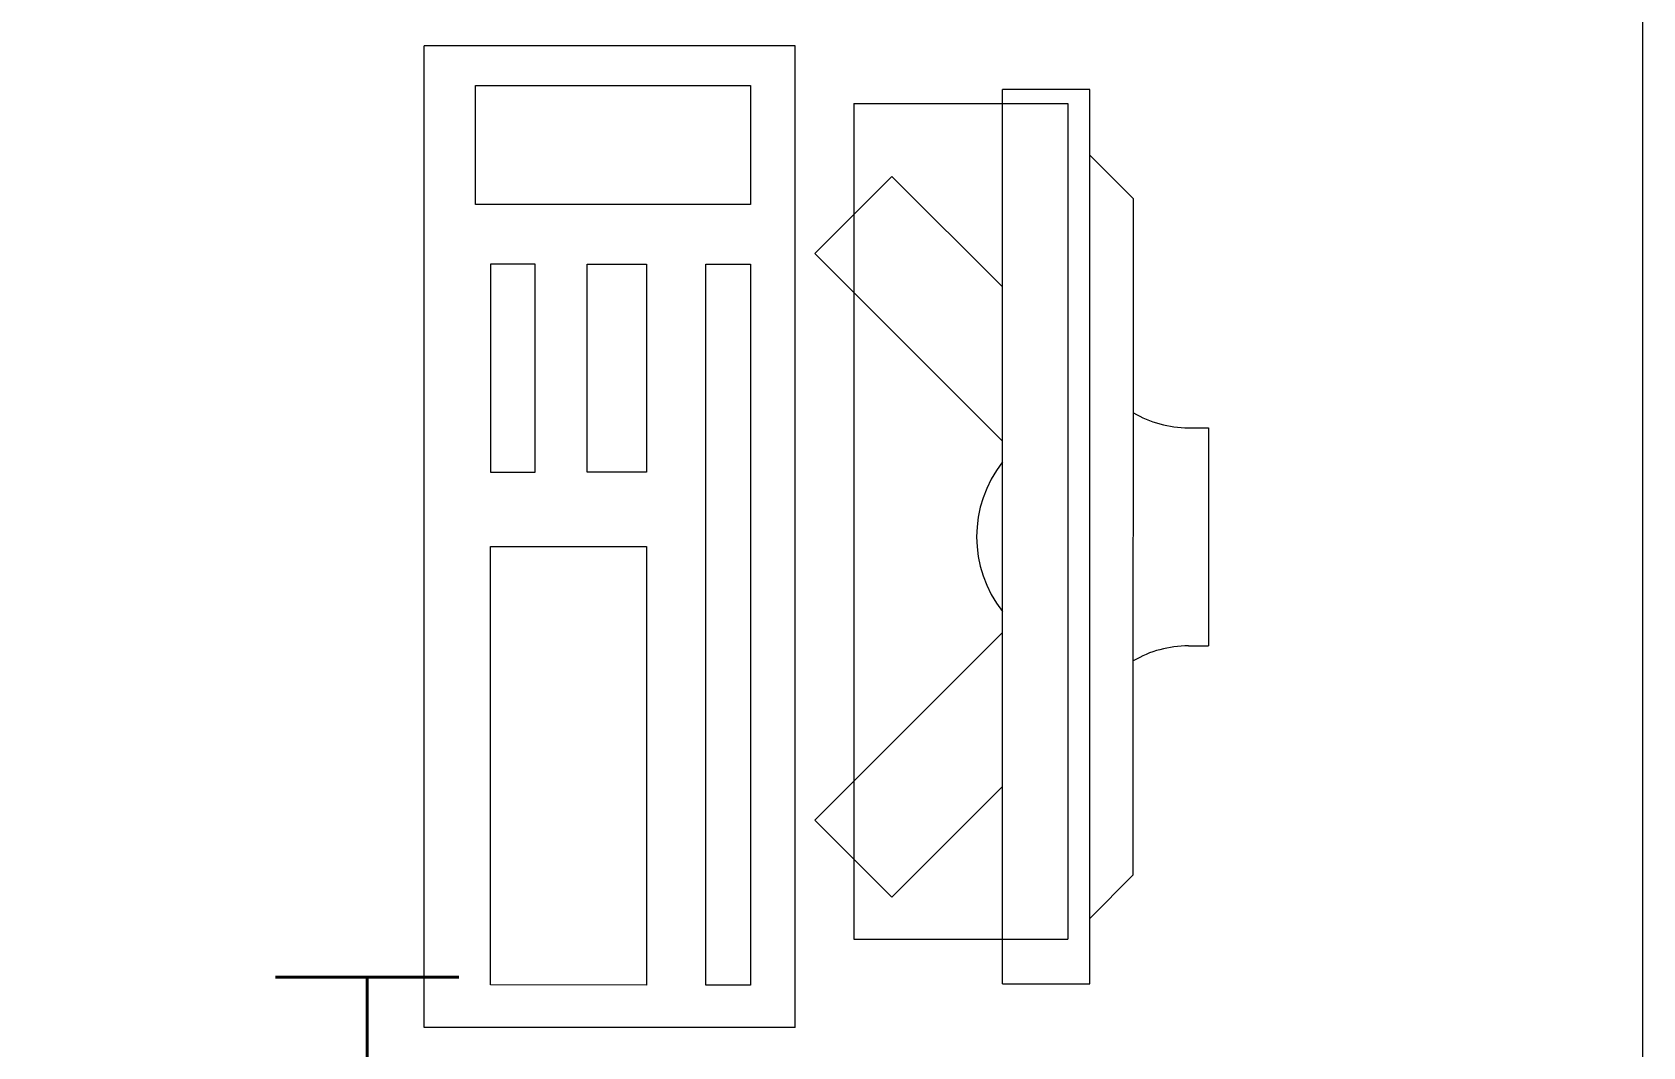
# Model space of a CAD drawing. Header units: inches. Extents: x -12418 to 57169, y -29325 to 19878.
# Drawn here: x 6525 to 7263, y -9441 to -8976 of the extents above; entities that cross this region are included whole.
import ezdxf

# ---------------------------------------------------------------- set-up
doc = ezdxf.new("R2010")
doc.units = ezdxf.units.IN
doc.header["$LTSCALE"] = 25
doc.header["$MEASUREMENT"] = 0
doc.linetypes.add('DASHDOT', pattern=[25.4, 12.7, -6.35, 0, -6.35])
doc.layers.get('0').update_dxf_attribs({"color": 8})
for name, color, linetype, lineweight in [('00-Ground Floor$0$LOADING', 253, 'Continuous', 5), ('E-LITE-CLNG-CNDT', 6, 'DASHDOT', 35), ('T-DATA-DEVC-TYPE', 2, 'Continuous', 25), ('T-DATA-WALL @ 100', 33, 'Continuous', 35)]:
    doc.layers.add(name, color=color, linetype=linetype, lineweight=lineweight)
doc.styles.add('DC_Simplex', font='SIMPLEX.shx', dxfattribs={"width": 0.7})

# ---------------------------------------------------------------- blocks, each defined once
blk = doc.blocks.new('00-Ground Floor$0$ITCWLS1-P')
at = {"layer": '00-Ground Floor$0$LOADING'}
for p, q in [((-0.17, 0.45), (-0.17, 0)), ((-0.17, 0.45), (0, 0.45)), ((0, 0.45), (0, 0)), ((-0.26509, 0.43, 0), (-0.30509, 0.43, 0)), ((-0.30509, 0.43, 0), (-0.30509, 0.02, 0)), ((-0.26509, 0.43, 0), (-0.26509, 0.02, 0)), ((-0.14957, 0.43047), (-0.12914, 0.43047)), ((-0.12914, 0.43047), (-0.12914, 0.40893)), ((-0.197, 0.40939), (-0.295, 0.40939)), ((-0.295, 0.02639), (-0.295, 0.40939)), ((-0.197, 0.02639), (-0.197, 0.40939)), ((-0.32509, 0.38, 0), (-0.30509, 0.4, 0)), ((-0.32509, 0.38, 0), (-0.32509, 0.07, 0)), ((-0.35032, 0.275), (-0.35961, 0.275)), ((-0.35961, 0.175), (-0.35961, 0.275)), ((-0.35032, 0.175), (-0.35961, 0.175)), ((-0.32509, 0.07, 0), (-0.30509, 0.05, 0)), ((-0.197, 0.02639), (-0.295, 0.02639)), ((-0.30509, 0.02, 0), (-0.26509, 0.02, 0)), ((-0.17, 0), (0, 0))]:
    blk.add_line(p, q, dxfattribs=at)
at = {"layer": '00-Ground Floor$0$LOADING', "extrusion": (2.48281e-10, 3.18408e-10, -1)}
for p, q in [((-0.26509, 0.33952), (-0.21443, 0.39019)), ((-0.17907, 0.35483), (-0.21443, 0.39019)), ((-0.26509, 0.26881), (-0.17907, 0.35483))]:
    blk.add_line(p, q, dxfattribs=at)
at = {"layer": '00-Ground Floor$0$LOADING', "extrusion": (2.48281e-10, -3.18408e-10, -1)}
for p, q in [((-0.26509, 0.18119), (-0.17907, 0.09517)), ((-0.26509, 0.11048), (-0.21443, 0.05981)), ((-0.17907, 0.09517), (-0.21443, 0.05981))]:
    blk.add_line(p, q, dxfattribs=at)
at = {"layer": '00-Ground Floor$0$LOADING'}
for points in [[(-0.12914, 0.40893), (-0.12914, 0.09996), (-0.14957, 0.09996), (-0.14957, 0.43047)], [(-0.14957, 0.09997), (-0.14957, 0.09997), (-0.14957, 0.09997), (-0.14957, 0.09997), (-0.14957, 0.09997), (-0.14957, 0.09997), (-0.14957, 0.09997), (-0.14957, 0.09997), (-0.14957, 0.09997)], [(-0.14957, 0.09997), (-0.14957, 0.09997), (-0.14957, 0.09997), (-0.14957, 0.09997), (-0.14957, 0.09997), (-0.14957, 0.09997), (-0.14957, 0.09997), (-0.14957, 0.09997), (-0.14957, 0.09997), (-0.14957, 0.09997), (-0.14957, 0.09997), (-0.14957, 0.09997), (-0.14957, 0.09997), (-0.14957, 0.09997), (-0.14957, 0.09997), (-0.14957, 0.09997), (-0.14957, 0.09997), (-0.14957, 0.09997)], [(-0.14957, 0.09996), (-0.14957, 0.09996), (-0.14957, 0.09996), (-0.14957, 0.09996), (-0.14957, 0.09996), (-0.14957, 0.09996), (-0.14957, 0.09996), (-0.14957, 0.09996), (-0.14957, 0.09996), (-0.14957, 0.09996)], [(-0.14957, 0.09996), (-0.14957, 0.09996), (-0.14957, 0.09996), (-0.14957, 0.09996), (-0.14957, 0.09996), (-0.14957, 0.09996), (-0.14957, 0.09996)], [(-0.14957, 0.09997), (-0.14957, 0.09997), (-0.14957, 0.09997), (-0.14957, 0.09997), (-0.14957, 0.09997), (-0.14957, 0.09997), (-0.14957, 0.09997), (-0.14957, 0.09997), (-0.14957, 0.09997), (-0.14957, 0.09997)], [(-0.14957, 0.09997), (-0.14957, 0.09997), (-0.14957, 0.09997), (-0.14957, 0.09997), (-0.14957, 0.09997), (-0.14957, 0.09997), (-0.14957, 0.09997), (-0.14957, 0.09997), (-0.14957, 0.09997), (-0.14957, 0.09997), (-0.14957, 0.09997), (-0.14957, 0.09997), (-0.14957, 0.09997), (-0.14957, 0.09997), (-0.14957, 0.09997)], [(-0.14957, 0.09997), (-0.14957, 0.09997), (-0.14957, 0.09997), (-0.14957, 0.09997), (-0.14957, 0.09997), (-0.14957, 0.09997), (-0.14957, 0.09997), (-0.14957, 0.09997), (-0.14957, 0.09997), (-0.14957, 0.09997)], [(-0.14957, 0.09997), (-0.14957, 0.09997), (-0.14957, 0.09997), (-0.14957, 0.09997), (-0.14957, 0.09997), (-0.14957, 0.09997), (-0.14957, 0.09997), (-0.14957, 0.09997), (-0.14957, 0.09997), (-0.14957, 0.09997)], [(-0.14957, 0.09996), (-0.14957, 0.09996), (-0.14957, 0.09996), (-0.14957, 0.09996), (-0.14957, 0.09996), (-0.14957, 0.09996), (-0.14957, 0.09996), (-0.14957, 0.09996), (-0.14957, 0.09996), (-0.14957, 0.09996), (-0.14957, 0.09996), (-0.14957, 0.09996), (-0.14957, 0.09996), (-0.14957, 0.09996), (-0.14957, 0.09996), (-0.14957, 0.09996), (-0.14957, 0.09996), (-0.14957, 0.09996), (-0.14957, 0.09997), (-0.14957, 0.09997), (-0.14957, 0.09997), (-0.14957, 0.09997), (-0.14957, 0.09997), (-0.14957, 0.09997), (-0.14957, 0.09997), (-0.14957, 0.09997), (-0.14957, 0.09997), (-0.14957, 0.09997), (-0.14957, 0.09997), (-0.14957, 0.09997), (-0.14957, 0.09997), (-0.14957, 0.09997), (-0.14956, 0.09997), (-0.14956, 0.09997), (-0.14956, 0.09997), (-0.14956, 0.09996), (-0.14956, 0.09996), (-0.14956, 0.09996), (-0.14956, 0.09996), (-0.14956, 0.09996), (-0.14956, 0.09996), (-0.14956, 0.09996), (-0.14956, 0.09996), (-0.14956, 0.09996), (-0.14956, 0.09996), (-0.14956, 0.09996), (-0.14956, 0.09996), (-0.14956, 0.09996), (-0.14957, 0.09996), (-0.14957, 0.09996), (-0.14957, 0.09996), (-0.14957, 0.09996), (-0.14957, 0.09996), (-0.14957, 0.09996)], [(-0.14957, 0.09996), (-0.14957, 0.09996), (-0.14957, 0.09996), (-0.14957, 0.09996), (-0.14957, 0.09996), (-0.14957, 0.09996), (-0.14957, 0.09996), (-0.14957, 0.09996), (-0.14957, 0.09996), (-0.14957, 0.09996), (-0.14957, 0.09997), (-0.14957, 0.09997), (-0.14957, 0.09997), (-0.14957, 0.09996), (-0.14957, 0.09996), (-0.14957, 0.09996), (-0.14957, 0.09996), (-0.14957, 0.09996), (-0.14957, 0.09996), (-0.14957, 0.09997), (-0.14957, 0.09997), (-0.14957, 0.09997), (-0.14957, 0.09997), (-0.14957, 0.09997), (-0.14957, 0.09997), (-0.14957, 0.09997), (-0.14957, 0.09997), (-0.14957, 0.09997), (-0.14957, 0.09997), (-0.14957, 0.09997), (-0.14957, 0.09997), (-0.14957, 0.09997), (-0.14957, 0.09997), (-0.14957, 0.09997), (-0.14957, 0.09997), (-0.14957, 0.09997), (-0.14957, 0.09997), (-0.14957, 0.09997), (-0.14957, 0.09997), (-0.14957, 0.09997), (-0.14957, 0.09997), (-0.14957, 0.09997), (-0.14957, 0.09997), (-0.14957, 0.09997), (-0.14957, 0.09997), (-0.14957, 0.09997), (-0.14957, 0.09997), (-0.14957, 0.09997), (-0.14957, 0.09997), (-0.14957, 0.09997), (-0.14957, 0.09997), (-0.14957, 0.09997), (-0.14957, 0.09997), (-0.14957, 0.09997), (-0.14957, 0.09997), (-0.14957, 0.09997), (-0.14957, 0.09997), (-0.14957, 0.09997), (-0.14957, 0.09997), (-0.14957, 0.09997), (-0.14957, 0.09997), (-0.14957, 0.09997), (-0.14957, 0.09997), (-0.14957, 0.09997), (-0.14957, 0.09997), (-0.14957, 0.09997), (-0.14957, 0.09997), (-0.14957, 0.09997), (-0.14957, 0.09997), (-0.14957, 0.09997), (-0.14957, 0.09997), (-0.14957, 0.09997), (-0.14957, 0.09997), (-0.14957, 0.09997), (-0.14957, 0.09997), (-0.14957, 0.09997), (-0.14957, 0.09997), (-0.14957, 0.09997), (-0.14957, 0.09997), (-0.14957, 0.09997), (-0.14956, 0.09997), (-0.14957, 0.09997), (-0.14957, 0.09997), (-0.14957, 0.09997), (-0.14957, 0.09997), (-0.14956, 0.09997), (-0.14957, 0.09997), (-0.14957, 0.09997), (-0.14957, 0.09997), (-0.14957, 0.09997), (-0.14957, 0.09997), (-0.14957, 0.09997), (-0.14957, 0.09997), (-0.14957, 0.09997), (-0.14957, 0.09997), (-0.14957, 0.09997), (-0.14956, 0.09997), (-0.14957, 0.09996), (-0.14957, 0.09996), (-0.14957, 0.09996), (-0.14956, 0.09996), (-0.14957, 0.09996), (-0.14957, 0.09996), (-0.14957, 0.09996), (-0.14957, 0.09996), (-0.14957, 0.09996), (-0.14957, 0.09996), (-0.14957, 0.09996), (-0.14957, 0.09996), (-0.14957, 0.09996), (-0.14957, 0.09996)], [(-0.14957, 0.09996), (-0.14957, 0.09996), (-0.14957, 0.09996), (-0.14957, 0.09996), (-0.14957, 0.09996), (-0.14957, 0.09996), (-0.14957, 0.09996), (-0.14957, 0.09996)], [(-0.14957, 0.09996), (-0.14957, 0.09996), (-0.14957, 0.09996), (-0.14957, 0.09996), (-0.14957, 0.09996), (-0.14957, 0.09996), (-0.14957, 0.09996), (-0.14957, 0.09996), (-0.14957, 0.09996), (-0.14957, 0.09996), (-0.14957, 0.09996), (-0.14957, 0.09996), (-0.14957, 0.09996), (-0.14957, 0.09996), (-0.14957, 0.09996), (-0.14957, 0.09996), (-0.14957, 0.09996), (-0.14957, 0.09996), (-0.14957, 0.09996), (-0.14957, 0.09996), (-0.14957, 0.09996), (-0.14957, 0.09996), (-0.14957, 0.09996), (-0.14957, 0.09996), (-0.14957, 0.09996), (-0.14957, 0.09996), (-0.14957, 0.09996), (-0.14957, 0.09996), (-0.14957, 0.09996), (-0.14957, 0.09996), (-0.14957, 0.09996), (-0.14957, 0.09996), (-0.14957, 0.09996), (-0.14957, 0.09996), (-0.14957, 0.09996), (-0.14957, 0.09996), (-0.14957, 0.09996), (-0.14957, 0.09996), (-0.14957, 0.09996), (-0.14957, 0.09996), (-0.14957, 0.09996), (-0.14957, 0.09996), (-0.14957, 0.09996), (-0.14957, 0.09996), (-0.14957, 0.09996), (-0.14957, 0.09996), (-0.14957, 0.09996), (-0.14957, 0.09996), (-0.14956, 0.09996), (-0.14956, 0.09996), (-0.14956, 0.09996), (-0.14956, 0.09996), (-0.14957, 0.09996), (-0.14957, 0.09996), (-0.14957, 0.09996), (-0.14957, 0.09996), (-0.14957, 0.09996), (-0.14957, 0.09996), (-0.14956, 0.09996), (-0.14957, 0.09996), (-0.14957, 0.09996), (-0.14957, 0.09996), (-0.14957, 0.09996), (-0.14957, 0.09996), (-0.14957, 0.09996), (-0.14957, 0.09996), (-0.14957, 0.09996), (-0.14957, 0.09996), (-0.14957, 0.09996), (-0.14956, 0.09996), (-0.14956, 0.09996), (-0.14957, 0.09996), (-0.14957, 0.09996), (-0.14957, 0.09996), (-0.14957, 0.09996), (-0.14957, 0.09996), (-0.14957, 0.09996), (-0.14957, 0.09996), (-0.14957, 0.09996), (-0.14957, 0.09996), (-0.14957, 0.09996), (-0.14957, 0.09996), (-0.14957, 0.09996), (-0.14957, 0.09996), (-0.14957, 0.09996), (-0.14957, 0.09996), (-0.14957, 0.09996), (-0.14957, 0.09996), (-0.14957, 0.09996)], [(-0.14957, 0.09996), (-0.14957, 0.09996), (-0.14957, 0.09996), (-0.14957, 0.09996), (-0.14957, 0.09996), (-0.14957, 0.09996), (-0.14957, 0.09996), (-0.14957, 0.09996), (-0.14957, 0.09996), (-0.14957, 0.09996), (-0.14957, 0.09996), (-0.14957, 0.09996)], [(-0.14957, 0.09996), (-0.14957, 0.09996), (-0.14956, 0.09996), (-0.14956, 0.09996), (-0.14956, 0.09996), (-0.14956, 0.09996), (-0.14957, 0.09996)], [(-0.14957, 0.09996), (-0.14957, 0.09996), (-0.14957, 0.09996), (-0.14957, 0.09996), (-0.14957, 0.09996), (-0.14957, 0.09996), (-0.14957, 0.09996), (-0.14957, 0.09996), (-0.14957, 0.09996), (-0.14956, 0.09996), (-0.14956, 0.09996), (-0.14956, 0.09996), (-0.14956, 0.09996), (-0.14956, 0.09996), (-0.14956, 0.09996), (-0.14956, 0.09996), (-0.14957, 0.09996)]]:
    blk.add_lwpolyline(points, dxfattribs=at)
for points in [[(-0.1019, 0.43047), (-0.03039, 0.43047), (-0.03039, 0.22944), (-0.1019, 0.22944)], [(-0.1019, 0.19536), (-0.07466, 0.19536), (-0.07466, 0.09996), (-0.1019, 0.09996)], [(-0.03039, 0.19536), (-0.05082, 0.19536), (-0.05082, 0.09996), (-0.03039, 0.09996)], [(-0.14956, 0.09996), (-0.14956, 0.09996), (-0.14956, 0.09996), (-0.14956, 0.09996), (-0.14956, 0.09996), (-0.14956, 0.09996), (-0.14956, 0.09996), (-0.14956, 0.09996), (-0.14957, 0.09996), (-0.14957, 0.09996), (-0.14957, 0.09996), (-0.14957, 0.09996), (-0.14957, 0.09996), (-0.14957, 0.09996), (-0.14957, 0.09996), (-0.14957, 0.09996), (-0.14957, 0.09996), (-0.14957, 0.09996), (-0.14957, 0.09996), (-0.14957, 0.09996), (-0.14957, 0.09996), (-0.14957, 0.09996), (-0.14957, 0.09996), (-0.14957, 0.09996), (-0.14957, 0.09996), (-0.14957, 0.09996), (-0.14957, 0.09996), (-0.14957, 0.09996), (-0.14957, 0.09996), (-0.14957, 0.09996), (-0.14957, 0.09996), (-0.14957, 0.09996), (-0.14957, 0.09996), (-0.14957, 0.09996), (-0.14957, 0.09996), (-0.14957, 0.09996), (-0.14957, 0.09996), (-0.14957, 0.09996), (-0.14957, 0.09996), (-0.14957, 0.09996), (-0.14957, 0.09996), (-0.14957, 0.09996), (-0.14957, 0.09996), (-0.14957, 0.09996), (-0.14957, 0.09996), (-0.14957, 0.09996), (-0.14957, 0.09996), (-0.14957, 0.09996), (-0.14957, 0.09996), (-0.14957, 0.09996), (-0.14957, 0.09996), (-0.14957, 0.09996), (-0.14957, 0.09996), (-0.14957, 0.09996), (-0.14957, 0.09996), (-0.14957, 0.09996), (-0.14957, 0.09996), (-0.14956, 0.09996), (-0.14956, 0.09996), (-0.14956, 0.09996), (-0.14956, 0.09996), (-0.14956, 0.09996), (-0.14956, 0.09996), (-0.14956, 0.09996), (-0.14956, 0.09996), (-0.14956, 0.09996), (-0.14956, 0.09996), (-0.14956, 0.09996), (-0.14956, 0.09996), (-0.14956, 0.09996), (-0.14956, 0.09996), (-0.14956, 0.09996), (-0.14956, 0.09996), (-0.14956, 0.09996), (-0.14956, 0.09996), (-0.14956, 0.09996), (-0.14956, 0.09996), (-0.14956, 0.09996), (-0.14956, 0.09996), (-0.14956, 0.09996), (-0.14956, 0.09996), (-0.14956, 0.09996), (-0.14956, 0.09996), (-0.14956, 0.09996), (-0.14956, 0.09996), (-0.14956, 0.09996), (-0.14956, 0.09996), (-0.14956, 0.09996), (-0.14956, 0.09996), (-0.14957, 0.09996), (-0.14957, 0.09996), (-0.14957, 0.09996), (-0.14957, 0.09996), (-0.14957, 0.09996), (-0.14957, 0.09996), (-0.14957, 0.09996), (-0.14957, 0.09996), (-0.14957, 0.09996), (-0.14957, 0.09996), (-0.14957, 0.09996), (-0.14957, 0.09996), (-0.14957, 0.09996), (-0.14957, 0.09996), (-0.14957, 0.09996), (-0.14957, 0.09996), (-0.14957, 0.09996), (-0.14957, 0.09996), (-0.14957, 0.09996), (-0.14957, 0.09996), (-0.14957, 0.09996), (-0.14957, 0.09996), (-0.14957, 0.09996), (-0.14957, 0.09996), (-0.14957, 0.09996), (-0.14957, 0.09996), (-0.14957, 0.09996), (-0.14957, 0.09996), (-0.14957, 0.09996), (-0.14957, 0.09996), (-0.14957, 0.09996), (-0.14957, 0.09996), (-0.14957, 0.09996), (-0.14957, 0.09996), (-0.14957, 0.09996), (-0.14957, 0.09996), (-0.14957, 0.09996), (-0.14957, 0.09996), (-0.14957, 0.09996), (-0.14957, 0.09996), (-0.14957, 0.09996), (-0.14957, 0.09996), (-0.14957, 0.09996), (-0.14957, 0.09996), (-0.14957, 0.09996), (-0.14957, 0.09996), (-0.14957, 0.09996), (-0.14957, 0.09996), (-0.14957, 0.09996), (-0.14957, 0.09996), (-0.14957, 0.09996), (-0.14957, 0.09996), (-0.14957, 0.09996), (-0.14957, 0.09996), (-0.14957, 0.09996), (-0.14957, 0.09996), (-0.14957, 0.09996), (-0.14957, 0.09996), (-0.14957, 0.09996), (-0.14957, 0.09996), (-0.14957, 0.09996), (-0.14957, 0.09996), (-0.14957, 0.09996), (-0.14957, 0.09996), (-0.14957, 0.09996), (-0.14956, 0.09996), (-0.14956, 0.09996), (-0.14956, 0.09996), (-0.14956, 0.09996), (-0.14956, 0.09996), (-0.14956, 0.09996), (-0.14956, 0.09996), (-0.14956, 0.09996), (-0.14956, 0.09996), (-0.14956, 0.09996), (-0.14956, 0.09996), (-0.14956, 0.09996), (-0.14956, 0.09996), (-0.14956, 0.09996), (-0.14956, 0.09996), (-0.14956, 0.09996), (-0.14956, 0.09996), (-0.14956, 0.09996), (-0.14956, 0.09996), (-0.14956, 0.09996), (-0.14956, 0.09996), (-0.14956, 0.09996), (-0.14956, 0.09996), (-0.14956, 0.09996), (-0.14956, 0.09996), (-0.14956, 0.09996), (-0.14956, 0.09996), (-0.14956, 0.09996), (-0.14956, 0.09996), (-0.14956, 0.09996), (-0.14956, 0.09996), (-0.14956, 0.09996), (-0.14956, 0.09996), (-0.14956, 0.09996), (-0.14956, 0.09996), (-0.14956, 0.09996), (-0.14956, 0.09996), (-0.14956, 0.09996), (-0.14956, 0.09996), (-0.14956, 0.09996), (-0.14956, 0.09996), (-0.14956, 0.09996), (-0.14956, 0.09996), (-0.14956, 0.09996), (-0.14956, 0.09996), (-0.14956, 0.09996), (-0.14956, 0.09996), (-0.14957, 0.09996), (-0.14957, 0.09996), (-0.14957, 0.09996), (-0.14957, 0.09996), (-0.14957, 0.09996), (-0.14957, 0.09996), (-0.14957, 0.09996), (-0.14957, 0.09996), (-0.14957, 0.09996), (-0.14957, 0.09996), (-0.14957, 0.09996), (-0.14957, 0.09996), (-0.14957, 0.09996), (-0.14957, 0.09996), (-0.14957, 0.09996), (-0.14957, 0.09996), (-0.14957, 0.09996), (-0.14957, 0.09996), (-0.14957, 0.09996), (-0.14957, 0.09996), (-0.14957, 0.09996), (-0.14957, 0.09996), (-0.14957, 0.09996), (-0.14957, 0.09996), (-0.14957, 0.09996), (-0.14957, 0.09996), (-0.14957, 0.09996), (-0.14957, 0.09996), (-0.14957, 0.09996), (-0.14957, 0.09996), (-0.14957, 0.09996), (-0.14957, 0.09996), (-0.14957, 0.09996), (-0.14957, 0.09996), (-0.14956, 0.09996), (-0.14956, 0.09996), (-0.14956, 0.09996), (-0.14956, 0.09996), (-0.14956, 0.09996), (-0.14956, 0.09996), (-0.14956, 0.09996), (-0.14956, 0.09996), (-0.14956, 0.09996), (-0.14956, 0.09996), (-0.14956, 0.09996), (-0.14956, 0.09996), (-0.14956, 0.09996), (-0.14956, 0.09996), (-0.14956, 0.09996), (-0.14956, 0.09996), (-0.14956, 0.09996), (-0.14956, 0.09996), (-0.14956, 0.09996), (-0.14956, 0.09996), (-0.14956, 0.09996), (-0.14956, 0.09996), (-0.14956, 0.09996), (-0.14956, 0.09996), (-0.14956, 0.09996), (-0.14956, 0.09996), (-0.14956, 0.09996), (-0.14956, 0.09996), (-0.14956, 0.09996), (-0.14956, 0.09996), (-0.14956, 0.09996), (-0.14956, 0.09996), (-0.14956, 0.09996), (-0.14956, 0.09996), (-0.14956, 0.09996), (-0.14956, 0.09996), (-0.14956, 0.09996), (-0.14956, 0.09996), (-0.14956, 0.09996), (-0.14956, 0.09996), (-0.14956, 0.09996), (-0.14956, 0.09996)], [(-0.14957, 0.09996), (-0.14957, 0.09996), (-0.14957, 0.09996), (-0.14957, 0.09996), (-0.14957, 0.09996), (-0.14957, 0.09996), (-0.14957, 0.09996), (-0.14957, 0.09996), (-0.14957, 0.09996), (-0.14957, 0.09996), (-0.14957, 0.09996), (-0.14957, 0.09996), (-0.14957, 0.09996), (-0.14957, 0.09996), (-0.14957, 0.09996), (-0.14957, 0.09996), (-0.14957, 0.09996), (-0.14957, 0.09996), (-0.14957, 0.09996), (-0.14957, 0.09996), (-0.14957, 0.09996), (-0.14957, 0.09996), (-0.14957, 0.09996), (-0.14957, 0.09996), (-0.14957, 0.09996), (-0.14957, 0.09996), (-0.14957, 0.09996), (-0.14957, 0.09996), (-0.14957, 0.09996), (-0.14957, 0.09996), (-0.14957, 0.09996), (-0.14957, 0.09996), (-0.14957, 0.09996), (-0.14957, 0.09996), (-0.14957, 0.09996), (-0.14957, 0.09996), (-0.14957, 0.09996), (-0.14957, 0.09996), (-0.14957, 0.09996), (-0.14957, 0.09996), (-0.14957, 0.09996), (-0.14957, 0.09996), (-0.14957, 0.09996), (-0.14957, 0.09996), (-0.14957, 0.09996), (-0.14957, 0.09996), (-0.14957, 0.09996), (-0.14957, 0.09996), (-0.14957, 0.09996), (-0.14957, 0.09996), (-0.14957, 0.09996), (-0.14957, 0.09996), (-0.14957, 0.09996), (-0.14957, 0.09996), (-0.14957, 0.09996), (-0.14957, 0.09996), (-0.14957, 0.09996), (-0.14957, 0.09996), (-0.14957, 0.09996), (-0.14957, 0.09996), (-0.14957, 0.09996), (-0.14957, 0.09996), (-0.14957, 0.09996), (-0.14957, 0.09996), (-0.14957, 0.09996), (-0.14957, 0.09996), (-0.14957, 0.09996), (-0.14957, 0.09996), (-0.14957, 0.09996), (-0.14957, 0.09996), (-0.14957, 0.09996), (-0.14957, 0.09996), (-0.14957, 0.09996), (-0.14957, 0.09996), (-0.14957, 0.09996), (-0.14957, 0.09996), (-0.14957, 0.09996), (-0.14957, 0.09996), (-0.14957, 0.09996), (-0.14957, 0.09996), (-0.14957, 0.09996), (-0.14957, 0.09996), (-0.14957, 0.09996), (-0.14957, 0.09996), (-0.14957, 0.09996), (-0.14957, 0.09996), (-0.14957, 0.09996), (-0.14957, 0.09996), (-0.14957, 0.09996), (-0.14957, 0.09996), (-0.14957, 0.09996), (-0.14957, 0.09996), (-0.14957, 0.09996), (-0.14957, 0.09996), (-0.14957, 0.09996), (-0.14957, 0.09996), (-0.14957, 0.09996), (-0.14957, 0.09996), (-0.14957, 0.09996), (-0.14957, 0.09996), (-0.14957, 0.09996), (-0.14957, 0.09996), (-0.14957, 0.09996), (-0.14957, 0.09996), (-0.14957, 0.09996), (-0.14957, 0.09996), (-0.14957, 0.09996), (-0.14957, 0.09996), (-0.14957, 0.09996), (-0.14957, 0.09996), (-0.14957, 0.09996), (-0.14957, 0.09996), (-0.14957, 0.09996), (-0.14957, 0.09996), (-0.14957, 0.09996), (-0.14957, 0.09996), (-0.14957, 0.09996), (-0.14957, 0.09996), (-0.14957, 0.09996), (-0.14957, 0.09996), (-0.14957, 0.09996), (-0.14957, 0.09996), (-0.14957, 0.09996), (-0.14957, 0.09996), (-0.14957, 0.09996), (-0.14957, 0.09996), (-0.14957, 0.09996), (-0.14957, 0.09996), (-0.14957, 0.09996), (-0.14957, 0.09996), (-0.14957, 0.09996), (-0.14957, 0.09996), (-0.14957, 0.09996), (-0.14957, 0.09996), (-0.14957, 0.09996), (-0.14957, 0.09996), (-0.14957, 0.09996), (-0.14957, 0.09996), (-0.14957, 0.09996), (-0.14957, 0.09996), (-0.14957, 0.09996), (-0.14957, 0.09996), (-0.14957, 0.09996), (-0.14957, 0.09996), (-0.14957, 0.09996), (-0.14957, 0.09996), (-0.14957, 0.09996), (-0.14957, 0.09996), (-0.14957, 0.09996), (-0.14957, 0.09996), (-0.14957, 0.09996), (-0.14957, 0.09996), (-0.14957, 0.09996), (-0.14957, 0.09996), (-0.14957, 0.09996), (-0.14957, 0.09996), (-0.14957, 0.09996), (-0.14957, 0.09996), (-0.14957, 0.09996), (-0.14957, 0.09996), (-0.14957, 0.09996), (-0.14957, 0.09996), (-0.14957, 0.09996), (-0.14957, 0.09996), (-0.14957, 0.09996), (-0.14957, 0.09996), (-0.14957, 0.09996), (-0.14957, 0.09996), (-0.14957, 0.09996), (-0.14957, 0.09996), (-0.14957, 0.09996), (-0.14957, 0.09996), (-0.14957, 0.09996), (-0.14957, 0.09996), (-0.14957, 0.09996), (-0.14957, 0.09996), (-0.14957, 0.09996), (-0.14957, 0.09996), (-0.14957, 0.09996), (-0.14957, 0.09996), (-0.14957, 0.09996), (-0.14957, 0.09996), (-0.14957, 0.09996), (-0.14957, 0.09996), (-0.14957, 0.09996), (-0.14957, 0.09996), (-0.14957, 0.09996), (-0.14957, 0.09996), (-0.14957, 0.09996), (-0.14957, 0.09996), (-0.14957, 0.09996), (-0.14957, 0.09996), (-0.14957, 0.09996), (-0.14957, 0.09996), (-0.14957, 0.09996), (-0.14957, 0.09996), (-0.14957, 0.09996), (-0.14957, 0.09996), (-0.14957, 0.09996), (-0.14957, 0.09996), (-0.14957, 0.09996), (-0.14957, 0.09996), (-0.14957, 0.09996), (-0.14957, 0.09996), (-0.14957, 0.09996), (-0.14957, 0.09996), (-0.14957, 0.09996), (-0.14957, 0.09996), (-0.14957, 0.09996), (-0.14957, 0.09996), (-0.14957, 0.09996), (-0.14957, 0.09996), (-0.14957, 0.09996), (-0.14957, 0.09996)], [(-0.14957, 0.09996), (-0.14957, 0.09996), (-0.14957, 0.09996), (-0.14957, 0.09996), (-0.14957, 0.09996), (-0.14957, 0.09996), (-0.14957, 0.09996), (-0.14957, 0.09996), (-0.14957, 0.09996), (-0.14957, 0.09996), (-0.14957, 0.09996), (-0.14957, 0.09996), (-0.14957, 0.09996), (-0.14957, 0.09996), (-0.14957, 0.09996), (-0.14957, 0.09996), (-0.14957, 0.09996), (-0.14957, 0.09996), (-0.14957, 0.09996), (-0.14957, 0.09996), (-0.14957, 0.09996), (-0.14957, 0.09996), (-0.14957, 0.09996), (-0.14957, 0.09996), (-0.14957, 0.09996), (-0.14957, 0.09996), (-0.14957, 0.09996), (-0.14957, 0.09996), (-0.14957, 0.09996), (-0.14957, 0.09996), (-0.14957, 0.09996), (-0.14957, 0.09996), (-0.14957, 0.09996), (-0.14957, 0.09996), (-0.14957, 0.09996), (-0.14957, 0.09996), (-0.14957, 0.09996), (-0.14957, 0.09996), (-0.14957, 0.09996), (-0.14957, 0.09996), (-0.14957, 0.09996), (-0.14957, 0.09996), (-0.14957, 0.09996), (-0.14957, 0.09996), (-0.14957, 0.09996), (-0.14957, 0.09996), (-0.14957, 0.09996), (-0.14957, 0.09996), (-0.14957, 0.09996), (-0.14957, 0.09996), (-0.14957, 0.09996), (-0.14957, 0.09996), (-0.14957, 0.09996), (-0.14957, 0.09996), (-0.14957, 0.09996), (-0.14957, 0.09996), (-0.14957, 0.09996), (-0.14957, 0.09996), (-0.14957, 0.09996), (-0.14957, 0.09996), (-0.14957, 0.09996), (-0.14957, 0.09996), (-0.14957, 0.09996), (-0.14957, 0.09996), (-0.14957, 0.09996), (-0.14957, 0.09996), (-0.14957, 0.09996), (-0.14957, 0.09996), (-0.14957, 0.09996), (-0.14957, 0.09996), (-0.14957, 0.09996), (-0.14957, 0.09996), (-0.14957, 0.09996), (-0.14957, 0.09996), (-0.14957, 0.09996), (-0.14957, 0.09996), (-0.14957, 0.09996), (-0.14957, 0.09996), (-0.14957, 0.09996), (-0.14957, 0.09996), (-0.14957, 0.09996), (-0.14957, 0.09996), (-0.14957, 0.09996), (-0.14957, 0.09996), (-0.14957, 0.09996), (-0.14957, 0.09996), (-0.14957, 0.09996), (-0.14957, 0.09996), (-0.14957, 0.09996), (-0.14957, 0.09996), (-0.14957, 0.09996), (-0.14957, 0.09996), (-0.14957, 0.09996), (-0.14957, 0.09996), (-0.14957, 0.09996), (-0.14957, 0.09996), (-0.14957, 0.09996), (-0.14957, 0.09996), (-0.14957, 0.09996), (-0.14957, 0.09996), (-0.14957, 0.09996), (-0.14957, 0.09996), (-0.14957, 0.09996), (-0.14957, 0.09996), (-0.14957, 0.09996), (-0.14957, 0.09996), (-0.14957, 0.09996), (-0.14957, 0.09996), (-0.14957, 0.09996), (-0.14957, 0.09996), (-0.14957, 0.09996), (-0.14957, 0.09996), (-0.14957, 0.09996), (-0.14957, 0.09996), (-0.14957, 0.09996), (-0.14957, 0.09996), (-0.14957, 0.09996), (-0.14957, 0.09996), (-0.14957, 0.09996), (-0.14957, 0.09996), (-0.14957, 0.09996), (-0.14957, 0.09996), (-0.14957, 0.09996), (-0.14957, 0.09996), (-0.14957, 0.09996), (-0.14957, 0.09996), (-0.14957, 0.09996), (-0.14957, 0.09996), (-0.14957, 0.09996), (-0.14957, 0.09996), (-0.14957, 0.09996), (-0.14957, 0.09996), (-0.14957, 0.09996), (-0.14957, 0.09996), (-0.14957, 0.09996), (-0.14957, 0.09996), (-0.14957, 0.09996), (-0.14957, 0.09996), (-0.14957, 0.09996), (-0.14957, 0.09996), (-0.14957, 0.09996), (-0.14957, 0.09996), (-0.14957, 0.09996), (-0.14957, 0.09996), (-0.14957, 0.09996), (-0.14957, 0.09996), (-0.14957, 0.09996), (-0.14957, 0.09996), (-0.14957, 0.09996), (-0.14957, 0.09996), (-0.14957, 0.09996), (-0.14957, 0.09996), (-0.14957, 0.09996), (-0.14957, 0.09996), (-0.14957, 0.09996), (-0.14957, 0.09996), (-0.14957, 0.09996), (-0.14957, 0.09996), (-0.14957, 0.09996), (-0.14957, 0.09996), (-0.14957, 0.09996), (-0.14957, 0.09996), (-0.14957, 0.09996), (-0.14957, 0.09996), (-0.14957, 0.09996), (-0.14957, 0.09996), (-0.14957, 0.09996), (-0.14957, 0.09996), (-0.14957, 0.09996), (-0.14957, 0.09996), (-0.14957, 0.09996), (-0.14957, 0.09996), (-0.14957, 0.09996), (-0.14957, 0.09996), (-0.14957, 0.09996), (-0.14957, 0.09996), (-0.14957, 0.09996), (-0.14957, 0.09996), (-0.14957, 0.09996), (-0.14957, 0.09996), (-0.14957, 0.09996), (-0.14957, 0.09996), (-0.14957, 0.09996), (-0.14957, 0.09996), (-0.14957, 0.09996), (-0.14957, 0.09996), (-0.14957, 0.09996), (-0.14957, 0.09996), (-0.14957, 0.09996), (-0.14957, 0.09996), (-0.14957, 0.09996), (-0.14957, 0.09996), (-0.14957, 0.09996), (-0.14957, 0.09996), (-0.14957, 0.09996), (-0.14957, 0.09996), (-0.14957, 0.09996), (-0.14957, 0.09996), (-0.14957, 0.09996), (-0.14957, 0.09996), (-0.14957, 0.09996), (-0.14957, 0.09996), (-0.14957, 0.09996), (-0.14957, 0.09996), (-0.14957, 0.09996), (-0.14957, 0.09996), (-0.14957, 0.09996), (-0.14957, 0.09996), (-0.14957, 0.09996), (-0.14957, 0.09996), (-0.14957, 0.09996), (-0.14957, 0.09996), (-0.14957, 0.09996), (-0.14957, 0.09996), (-0.14957, 0.09996), (-0.14957, 0.09996), (-0.14957, 0.09996), (-0.14957, 0.09996), (-0.14957, 0.09996)], [(-0.14957, 0.0727), (-0.02358, 0.0727), (-0.02358, 0.01818), (-0.14957, 0.01818)]]:
    blk.add_lwpolyline(points, close=True, dxfattribs=at)
for centre, radius, start, end in [((-0.35032, 0.325), 0.05, 270, 300.30934), ((-0.3089, 0.225), 0.05564, 321.94311, 38.05689), ((-0.35032, 0.125), 0.05, 59.69066, 90)]:
    blk.add_arc(centre, radius, start, end, dxfattribs=at)
blk = doc.blocks.new('00-Ground Floor$0$GF21043-P')
at = {"color": 0}
blk.add_line((0.8, 0.75), (-0.8, 0.75), dxfattribs=at)
blk = doc.blocks.new('00-Ground Floor')
at = {"layer": '00-Ground Floor$0$LOADING', "extrusion": (1.19929e-18, -8.17187e-07, 1), "xscale": 1000.000000000002, "yscale": 1000.000000000002, "zscale": 1000.000000000002, "rotation": 270}
blk.add_blockref('00-Ground Floor$0$GF21043-P', (6512.93, -9192.43, 0.01), dxfattribs=at)
at = {"layer": '00-Ground Floor$0$LOADING', "extrusion": (2.20203e-06, -2.34751e-05, 1), "xscale": 1000.000000000001, "yscale": 1000.000000000001, "zscale": 1000.000000000001, "rotation": 179.9985892363079}
blk.add_blockref('00-Ground Floor$0$ITCWLS1-P', (6704.31, -8982.05, 0.23), dxfattribs=at)
blk = doc.blocks.new('*U30')
blk.add_hatch(color=254).paths.add_polyline_path([(1.75, 3.0308), (0.0003, 3.0309), (0, 0)])
blk.add_line((0, 0), (0.0003, 3.0309))
blk.add_lwpolyline([(1.75, 3.0308), (0, 0), (-1.75, 3.0311)], close=True)
at = {"layer": 'T-DATA-DEVC-TYPE', "style": 'DC_Simplex', "width": 0.7, "flags": 8}
blk.add_attdef('DC_TYPE', (2.6822, 5.6339), '', height=2, rotation=360, dxfattribs=at)

msp = doc.modelspace()

# ---------------------------------------------------------------- block references
at = {"layer": 'E-LITE-CLNG-CNDT'}
msp.add_blockref('00-Ground Floor', (0, 0), dxfattribs=at)
at = {"layer": 'T-DATA-WALL @ 100'}
ref = msp.add_blockref('*U30', (6699.62, -10017.43, 0), dxfattribs=dict(at, xscale=-100, yscale=100, zscale=100))
ref.add_attrib('DC_TYPE', 'T', (6630.18, -9608.95, 0), dxfattribs={"layer": 'T-DATA-DEVC-TYPE', "height": 200, "style": 'DC_Simplex', "width": 0.7, "flags": 8})

doc.saveas('drawing.dxf')
